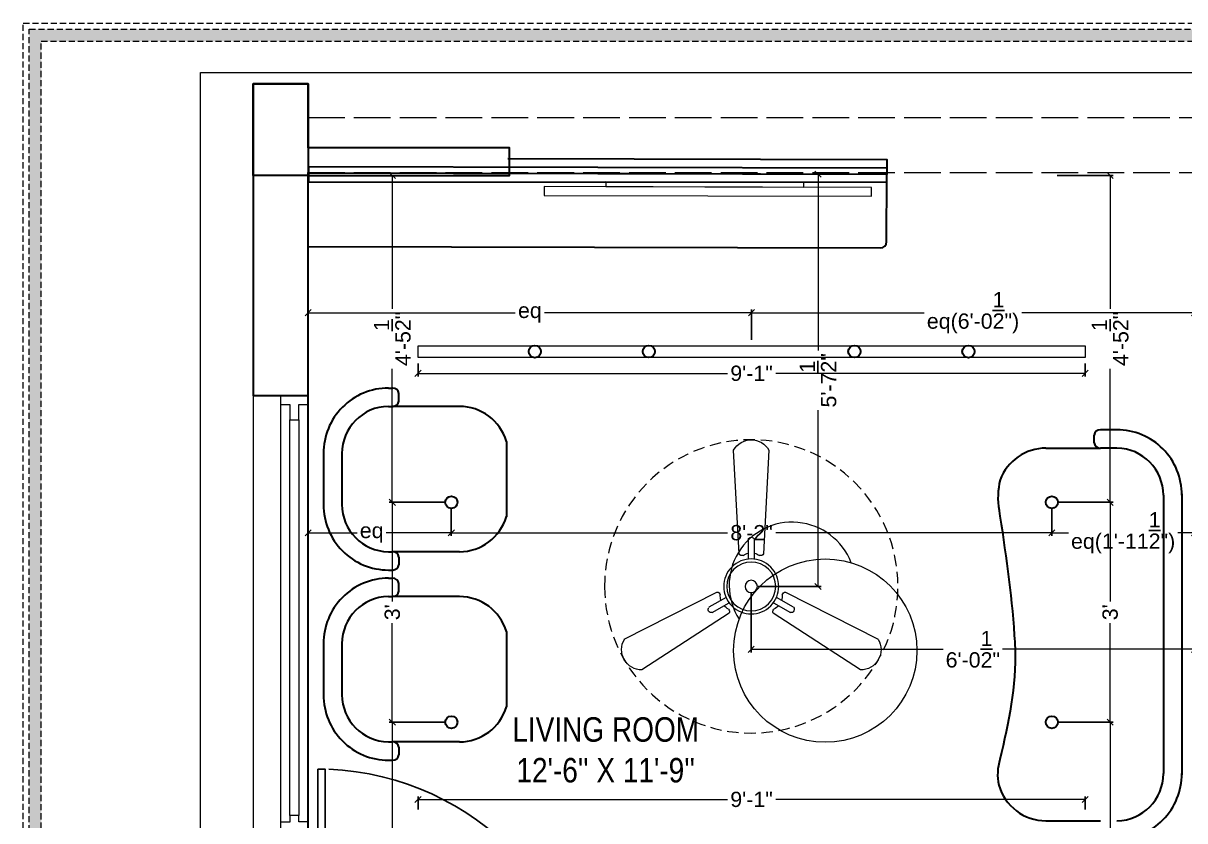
# Model space of a CAD drawing. Header units: millimetres. Extents: x 35877 to 3066687, y -650199 to -40525.
# Drawn here: x 148336.6 to 148526.6, y -179237.4 to -179106.9 of the extents above; entities that cross this region are included whole.
import ezdxf

# ---------------------------------------------------------------- set-up
doc = ezdxf.new("R2010")
doc.units = ezdxf.units.MM
doc.header["$MEASUREMENT"] = 0
doc.header["$PDMODE"] = 35
for name, pattern in [('ACAD_ISO02W100', [15, 12, -3]), ('DASHED', [0.75, 0.5, -0.25]), ('DASHEDX2', [1.5, 1, -0.5])]:
    doc.linetypes.add(name, pattern=pattern)
doc.layers.get('Defpoints').update_dxf_attribs({"color": 220})
doc.layers.add('AR DOOR', color=40, linetype='Continuous')
doc.layers.add('AR ELE-5', color=134, linetype='Continuous')
for name, color, linetype, lineweight in [('COLUMN', 1, 'Continuous', 30), ('dim05', 1, 'Continuous', 13), ('Dimension', 10, 'DASHEDX2', 20), ('Electrical', 84, 'Continuous', 30), ('FIRST FLOOR ( TEXT )', 7, 'Continuous', 9), ('FURNITURE', 32, 'Continuous', 9), ('furniture dimensions', 1, 'DASHED', 0), ('GROUND FLOOR', 7, 'Continuous', 9), ('GROUND FLOOR  ( PLINE )', 251, 'Continuous', 30), ('GROUND FLOOR ( DW_RAIL )', 7, 'Continuous', 9), ('Labelling', 1, 'Continuous', 25), ('wall', 7, 'Continuous', 30)]:
    doc.layers.add(name, color=color, linetype=linetype, lineweight=lineweight)
doc.styles.add('Arial', font='arial.ttf')
doc.styles.add('KATHA', font='swissc.ttf')
doc.styles.get("Standard").update_dxf_attribs({"font": 'arial.ttf', "height": 6})
doc.dimstyles.new('ISO-25', dxfattribs={"dimtxt": 2.5, "dimasz": 1, "dimexe": 0.5, "dimexo": 1, "dimtad": 0, "dimdec": 1, "dimlunit": 4, "dimtxsty": 'Standard', "dimblk": 'OBLIQUE', "dimcen": 2.5, "dimclrd": 1, "dimclre": 1, "dimclrt": 5, "dimadec": 0, "dimazin": 0, "dimtfac": 1, "dimtdec": 1, "dimtmove": 0, "dimatfit": 3, "dimfxl": 1, "dimlwd": -1, "dimarcsym": 0})

# ---------------------------------------------------------------- blocks, each defined once
blk = doc.blocks.new('*U20')
for points in [[(0, 0), (0, 1120), (30, 1120), (30, 0)], [(-40, 0), (0, 0), (0, -30), (10, -30), (10, -100), (-40, -100)], [(1160, 0), (1120, 0), (1120, -30), (1110, -30), (1110, -100), (1160, -100)]]:
    blk.add_lwpolyline(points, close=True)
at = {"layer": 'AR ELE-5', "linetype": 'ByBlock', "ltscale": 15}
blk.add_arc((-1.6, -0.7), 1121.6, 0.0347, 87.627, dxfattribs=at)
blk = doc.blocks.new('fan')
at = {"layer": 'Electrical', "lineweight": 15, "ltscale": 20}
for p, q in [((3300835.29, -509900.78), (3300836.47, -509923.43)), ((3300841.81, -509923.43), (3300842.99, -509900.78)), ((3300838.47, -509924.57), (3300838.47, -509920.25)), ((3300839.81, -509920.28), (3300839.81, -509924.57)), ((3300831.66, -509931.77), (3300811.45, -509942.07)), ((3300829.93, -509935.08), (3300833.64, -509932.93)), ((3300834.31, -509934.09), (3300830.57, -509936.25)), ((3300847.68, -509936.23), (3300843.97, -509934.09)), ((3300844.64, -509932.93), (3300848.38, -509935.09)), ((3300866.83, -509942.07), (3300846.62, -509931.77)), ((3300815.3, -509948.74), (3300834.33, -509936.39)), ((3300843.95, -509936.39), (3300862.98, -509948.74))]:
    blk.add_line(p, q, dxfattribs=at)
at = {"layer": 'Electrical', "linetype": 'DASHED', "lineweight": 15, "ltscale": 5}
blk.add_circle((3300839.14, -509930.53), 32, dxfattribs=at)
at = {"layer": 'Electrical', "lineweight": 15, "ltscale": 20}
for centre, major_axis, start_param, end_param in [((3300839.14, -509902.94), (3.12, 3.12), -0.272136, 1.842967), ((3300839.13, -509920.5), (0.501, 0.501), -0.465536, 1.983618), ((3300839.14, -509930.53), (4.24, -4.24), 3.14161, 9.424795), ((3300837.1, -509923.08), (0.51, 0.51), 2.863014, 4.257784), ((3300839.14, -509926.42), (2.27, -2.27), 2.565057, 2.951308), ((3300839.14, -509926.42), (2.27, 2.27), 0.19032, 0.57657), ((3300841.18, -509923.08), (0.51, -0.51), 5.167028, 6.561799), ((3300839.14, -509930.53), (3.77, -3.77), 1.749190548672175e-05, 6.283202799085073), ((3300839.14, -509930.53), (0.943, 0.943), 1.570814, 7.853999), ((3300831.67, -509932.49), (0.51, -0.51), 0.978238, 2.373008), ((3300835.59, -509932.58), (2.27, -2.27), 3.855511, 4.241762), ((3300842.69, -509932.58), (2.27, 2.27), 5.183051, 5.569301), ((3300846.61, -509932.49), (0.51, -0.51), 2.339416, 3.734186), ((3300830.46, -509935.55), (0.501, -0.501), 3.199655, 5.648809), ((3300835.59, -509932.58), (2.27, -2.27), 4.659452, 5.045703), ((3300833.71, -509936.02), (0.51, 0.51), -1.325776, 0.068994), ((3300844.57, -509936.02), (0.51, -0.51), 3.072633, 4.467404), ((3300842.69, -509932.58), (2.27, 2.27), 4.37911, 4.765361), ((3300847.83, -509935.54), (0.501, 0.501), 3.723254, 6.172408), ((3300815.25, -509944.32), (3.12, -3.12), 3.393055, 5.508159), ((3300863.03, -509944.32), (3.12, -3.12), 5.48745, 7.602554)]:
    blk.add_ellipse(centre, major_axis=major_axis, ratio=1, start_param=start_param, end_param=end_param, dxfattribs=at)
blk = doc.blocks.new('_Oblique')
at = {"layer": 'wall', "color": 0, "lineweight": -2}
blk.add_line((-0.5, -0.5), (0.5, 0.5), dxfattribs=at)
blk = doc.blocks.new('*D389')
at = {"layer": 'Defpoints', "color": 0, "lineweight": 0, "transparency": 16777216}
for p in [(148383.2, -179154.25), (148383.2, -179159.68, 0.05), (148455.75, -179159.68, 0.05)]:
    blk.add_point(p, dxfattribs=at)
at = {"layer": 'dim05', "color": 1, "linetype": 'Continuous', "lineweight": -2, "transparency": 16777216}
for p, q in [((148383.2, -179158.68), (148383.2, -179153.75)), ((148455.75, -179158.68), (148455.75, -179153.75))]:
    blk.add_line(p, q, dxfattribs=at)
at = {"layer": 'dim05', "color": 1, "linetype": 'Continuous', "transparency": 16777216}
for p, q in [((148383.2, -179154.25), (148417.1, -179154.25)), ((148455.75, -179154.25), (148421.86, -179154.25))]:
    blk.add_line(p, q, dxfattribs=at)
at = {"layer": 'dim05', "color": 1, "transparency": 16777216, "rotation": 180}
blk.add_blockref('_Oblique', (148383.2, -179154.25), dxfattribs=at)
at = {"layer": 'dim05', "color": 1, "transparency": 16777216}
blk.add_blockref('_Oblique', (148455.75, -179154.25), dxfattribs=at)
at = {"layer": 'dim05', "color": 5, "lineweight": 25, "transparency": 16777216, "insert": (148419.48, -179154.25), "char_height": 2.5, "attachment_point": 5, "style": 'Arial'}
blk.add_mtext('eq', dxfattribs=at)
blk = doc.blocks.new('*D390')
at = {"layer": 'Defpoints', "color": 0, "lineweight": 0, "transparency": 16777216}
for p in [(148528.2, -179154.25), (148455.75, -179159.68, 0.05), (148528.2, -179159.68, 0.05)]:
    blk.add_point(p, dxfattribs=at)
at = {"layer": 'dim05', "color": 1, "linetype": 'Continuous', "lineweight": -2, "transparency": 16777216}
for p, q in [((148455.75, -179158.68), (148455.75, -179153.75)), ((148528.2, -179158.68), (148528.2, -179153.75))]:
    blk.add_line(p, q, dxfattribs=at)
at = {"layer": 'dim05', "color": 1, "linetype": 'Continuous', "transparency": 16777216}
for p, q in [((148455.75, -179154.25), (148483.99, -179154.25)), ((148528.2, -179154.25), (148499.97, -179154.25))]:
    blk.add_line(p, q, dxfattribs=at)
at = {"layer": 'dim05', "color": 1, "transparency": 16777216, "rotation": 180}
blk.add_blockref('_Oblique', (148455.75, -179154.25), dxfattribs=at)
at = {"layer": 'dim05', "color": 1, "transparency": 16777216}
blk.add_blockref('_Oblique', (148528.2, -179154.25), dxfattribs=at)
at = {"layer": 'dim05', "color": 5, "lineweight": 25, "transparency": 16777216, "insert": (148491.98, -179154.25), "char_height": 2.5, "attachment_point": 5, "style": 'Arial'}
blk.add_mtext('eq(6\'-0{\\H1x;\\S1/2;}")', dxfattribs=at)
blk = doc.blocks.new('*D391')
at = {"layer": 'Defpoints', "color": 0, "lineweight": 0, "transparency": 16777216}
for p in [(148401.18, -179161.56, 0.05), (148510.33, -179161.56, 0.05), (148510.33, -179164.18)]:
    blk.add_point(p, dxfattribs=at)
at = {"layer": 'dim05', "color": 1, "linetype": 'Continuous', "lineweight": -2, "transparency": 16777216}
for p, q in [((148401.18, -179162.56), (148401.18, -179164.68)), ((148510.33, -179162.56), (148510.33, -179164.68))]:
    blk.add_line(p, q, dxfattribs=at)
at = {"layer": 'dim05', "color": 1, "linetype": 'Continuous', "transparency": 16777216}
for p, q in [((148401.18, -179164.18), (148451.81, -179164.18)), ((148510.33, -179164.18), (148459.7, -179164.18))]:
    blk.add_line(p, q, dxfattribs=at)
at = {"layer": 'dim05', "color": 1, "transparency": 16777216, "rotation": 180}
blk.add_blockref('_Oblique', (148401.18, -179164.18), dxfattribs=at)
at = {"layer": 'dim05', "color": 1, "transparency": 16777216}
blk.add_blockref('_Oblique', (148510.33, -179164.18), dxfattribs=at)
at = {"layer": 'dim05', "color": 5, "lineweight": 25, "transparency": 16777216, "insert": (148455.75, -179164.18), "char_height": 2.5, "attachment_point": 5, "style": 'Arial'}
blk.add_mtext('9\'-1"', dxfattribs=at)
blk = doc.blocks.new('*D394')
at = {"layer": 'Defpoints', "color": 0, "lineweight": 0, "transparency": 16777216}
for p in [(148510.33, -179233.92), (148401.18, -179236.54, 0.05), (148510.33, -179236.54, 0.05)]:
    blk.add_point(p, dxfattribs=at)
at = {"layer": 'dim05', "color": 1, "linetype": 'Continuous', "lineweight": -2, "transparency": 16777216}
for p, q in [((148401.18, -179235.54), (148401.18, -179233.42)), ((148510.33, -179235.54), (148510.33, -179233.42))]:
    blk.add_line(p, q, dxfattribs=at)
at = {"layer": 'dim05', "color": 1, "linetype": 'Continuous', "transparency": 16777216}
for p, q in [((148401.18, -179233.92), (148451.81, -179233.92)), ((148510.33, -179233.92), (148459.7, -179233.92))]:
    blk.add_line(p, q, dxfattribs=at)
at = {"layer": 'dim05', "color": 1, "transparency": 16777216, "rotation": 180}
blk.add_blockref('_Oblique', (148401.18, -179233.92), dxfattribs=at)
at = {"layer": 'dim05', "color": 1, "transparency": 16777216}
blk.add_blockref('_Oblique', (148510.33, -179233.92), dxfattribs=at)
at = {"layer": 'dim05', "color": 5, "lineweight": 25, "transparency": 16777216, "insert": (148455.75, -179233.92), "char_height": 2.5, "attachment_point": 5, "style": 'Arial'}
blk.add_mtext('9\'-1"', dxfattribs=at)
blk = doc.blocks.new('*D395')
at = {"layer": 'Defpoints', "color": 0, "lineweight": 0, "transparency": 16777216}
for p in [(148406.63, -179221.28, 0.05), (148396.98, -179272.78), (148406.63, -179272.78, 0.05)]:
    blk.add_point(p, dxfattribs=at)
at = {"layer": 'dim05', "color": 1, "linetype": 'Continuous', "lineweight": -2, "transparency": 16777216}
for p, q in [((148405.63, -179221.28), (148396.48, -179221.28)), ((148405.63, -179272.78), (148396.48, -179272.78))]:
    blk.add_line(p, q, dxfattribs=at)
at = {"layer": 'dim05', "color": 1, "linetype": 'Continuous', "transparency": 16777216}
for p, q in [((148396.98, -179221.28), (148396.98, -179242.12)), ((148396.98, -179272.78), (148396.98, -179251.94))]:
    blk.add_line(p, q, dxfattribs=at)
at = {"layer": 'dim05', "color": 1, "transparency": 16777216}
for p, rotation in [((148396.98, -179221.28), 90), ((148396.98, -179272.78), 270)]:
    blk.add_blockref('_Oblique', p, dxfattribs=dict(at, rotation=rotation))
at = {"layer": 'dim05', "color": 5, "lineweight": 25, "transparency": 16777216, "insert": (148396.98, -179247.03), "char_height": 2.5, "attachment_point": 5, "rotation": 90, "style": 'Arial'}
blk.add_mtext('4\'-3{\\H1x;\\S1/2;}"', dxfattribs=at)
blk = doc.blocks.new('*D396')
at = {"layer": 'Defpoints', "color": 0, "lineweight": 0, "transparency": 16777216}
for p in [(148396.98, -179185.28), (148406.63, -179185.28, 0.05), (148406.63, -179221.28, 0.05)]:
    blk.add_point(p, dxfattribs=at)
at = {"layer": 'dim05', "color": 1, "linetype": 'Continuous', "lineweight": -2, "transparency": 16777216}
for p, q in [((148405.63, -179185.28), (148396.48, -179185.28)), ((148405.63, -179221.28), (148396.48, -179221.28))]:
    blk.add_line(p, q, dxfattribs=at)
at = {"layer": 'dim05', "color": 1, "linetype": 'Continuous', "transparency": 16777216}
for p, q in [((148396.98, -179185.28), (148396.98, -179201.51)), ((148396.98, -179221.28), (148396.98, -179205.06))]:
    blk.add_line(p, q, dxfattribs=at)
at = {"layer": 'dim05', "color": 1, "transparency": 16777216}
for p, rotation in [((148396.98, -179185.28), 90), ((148396.98, -179221.28), 270)]:
    blk.add_blockref('_Oblique', p, dxfattribs=dict(at, rotation=rotation))
at = {"layer": 'dim05', "color": 5, "lineweight": 25, "transparency": 16777216, "insert": (148396.98, -179203.28), "char_height": 2.5, "attachment_point": 5, "rotation": 90, "style": 'Arial'}
blk.add_mtext("3'", dxfattribs=at)
blk = doc.blocks.new('*D397')
at = {"layer": 'Defpoints', "color": 0, "lineweight": 0, "transparency": 16777216}
for p in [(148396.98, -179131.78), (148406.63, -179131.78, 0.05), (148406.63, -179185.28, 0.05)]:
    blk.add_point(p, dxfattribs=at)
at = {"layer": 'dim05', "color": 1, "linetype": 'Continuous', "lineweight": -2, "transparency": 16777216}
for p, q in [((148405.63, -179131.78), (148396.48, -179131.78)), ((148405.63, -179185.28), (148396.48, -179185.28))]:
    blk.add_line(p, q, dxfattribs=at)
at = {"layer": 'dim05', "color": 1, "linetype": 'Continuous', "transparency": 16777216}
for p, q in [((148396.98, -179131.78), (148396.98, -179153.62)), ((148396.98, -179185.28), (148396.98, -179163.44))]:
    blk.add_line(p, q, dxfattribs=at)
at = {"layer": 'dim05', "color": 1, "transparency": 16777216}
for p, rotation in [((148396.98, -179131.78), 90), ((148396.98, -179185.28), 270)]:
    blk.add_blockref('_Oblique', p, dxfattribs=dict(at, rotation=rotation))
at = {"layer": 'dim05', "color": 5, "lineweight": 25, "transparency": 16777216, "insert": (148396.98, -179158.53), "char_height": 2.5, "attachment_point": 5, "rotation": 90, "style": 'Arial'}
blk.add_mtext('4\'-5{\\H1x;\\S1/2;}"', dxfattribs=at)
blk = doc.blocks.new('*D398')
at = {"layer": 'Defpoints', "color": 0, "lineweight": 0, "transparency": 16777216}
for p in [(148504.77, -179221.28, 0.05), (148504.77, -179272.78, 0.05), (148514.42, -179272.78)]:
    blk.add_point(p, dxfattribs=at)
at = {"layer": 'dim05', "color": 1, "linetype": 'Continuous', "lineweight": -2, "transparency": 16777216}
for p, q in [((148505.77, -179221.28), (148514.92, -179221.28)), ((148505.77, -179272.78), (148514.92, -179272.78))]:
    blk.add_line(p, q, dxfattribs=at)
at = {"layer": 'dim05', "color": 1, "linetype": 'Continuous', "transparency": 16777216}
for p, q in [((148514.42, -179221.28), (148514.42, -179242.12)), ((148514.42, -179272.78), (148514.42, -179251.94))]:
    blk.add_line(p, q, dxfattribs=at)
at = {"layer": 'dim05', "color": 1, "transparency": 16777216}
for p, rotation in [((148514.42, -179221.28), 90), ((148514.42, -179272.78), 270)]:
    blk.add_blockref('_Oblique', p, dxfattribs=dict(at, rotation=rotation))
at = {"layer": 'dim05', "color": 5, "lineweight": 25, "transparency": 16777216, "insert": (148514.42, -179247.03), "char_height": 2.5, "attachment_point": 5, "rotation": 90, "style": 'Arial'}
blk.add_mtext('4\'-3{\\H1x;\\S1/2;}"', dxfattribs=at)
blk = doc.blocks.new('*D399')
at = {"layer": 'Defpoints', "color": 0, "lineweight": 0, "transparency": 16777216}
for p in [(148504.77, -179185.28, 0.05), (148514.42, -179185.28), (148504.77, -179221.28, 0.05)]:
    blk.add_point(p, dxfattribs=at)
at = {"layer": 'dim05', "color": 1, "linetype": 'Continuous', "lineweight": -2, "transparency": 16777216}
for p, q in [((148505.77, -179185.28), (148514.92, -179185.28)), ((148505.77, -179221.28), (148514.92, -179221.28))]:
    blk.add_line(p, q, dxfattribs=at)
at = {"layer": 'dim05', "color": 1, "linetype": 'Continuous', "transparency": 16777216}
for p, q in [((148514.42, -179185.28), (148514.42, -179201.51)), ((148514.42, -179221.28), (148514.42, -179205.06))]:
    blk.add_line(p, q, dxfattribs=at)
at = {"layer": 'dim05', "color": 1, "transparency": 16777216}
for p, rotation in [((148514.42, -179185.28), 90), ((148514.42, -179221.28), 270)]:
    blk.add_blockref('_Oblique', p, dxfattribs=dict(at, rotation=rotation))
at = {"layer": 'dim05', "color": 5, "lineweight": 25, "transparency": 16777216, "insert": (148514.42, -179203.28), "char_height": 2.5, "attachment_point": 5, "rotation": 90, "style": 'Arial'}
blk.add_mtext("3'", dxfattribs=at)
blk = doc.blocks.new('*D400')
at = {"layer": 'Defpoints', "color": 0, "lineweight": 0, "transparency": 16777216}
for p in [(148504.77, -179131.78, 0.05), (148514.42, -179131.78), (148504.77, -179185.28, 0.05)]:
    blk.add_point(p, dxfattribs=at)
at = {"layer": 'dim05', "color": 1, "linetype": 'Continuous', "lineweight": -2, "transparency": 16777216}
for p, q in [((148505.77, -179131.78), (148514.92, -179131.78)), ((148505.77, -179185.28), (148514.92, -179185.28))]:
    blk.add_line(p, q, dxfattribs=at)
at = {"layer": 'dim05', "color": 1, "linetype": 'Continuous', "transparency": 16777216}
for p, q in [((148514.42, -179131.78), (148514.42, -179153.62)), ((148514.42, -179185.28), (148514.42, -179163.44))]:
    blk.add_line(p, q, dxfattribs=at)
at = {"layer": 'dim05', "color": 1, "transparency": 16777216}
for p, rotation in [((148514.42, -179131.78), 90), ((148514.42, -179185.28), 270)]:
    blk.add_blockref('_Oblique', p, dxfattribs=dict(at, rotation=rotation))
at = {"layer": 'dim05', "color": 5, "lineweight": 25, "transparency": 16777216, "insert": (148514.42, -179158.53), "char_height": 2.5, "attachment_point": 5, "rotation": 90, "style": 'Arial'}
blk.add_mtext('4\'-5{\\H1x;\\S1/2;}"', dxfattribs=at)
blk = doc.blocks.new('*D401')
at = {"layer": 'Defpoints', "color": 0, "lineweight": 0, "transparency": 16777216}
for p in [(148383.2, -179184.81, 0.05), (148406.63, -179185.28, 0.05), (148406.63, -179190.27)]:
    blk.add_point(p, dxfattribs=at)
at = {"layer": 'dim05', "color": 1, "linetype": 'Continuous', "lineweight": -2, "transparency": 16777216}
for p, q in [((148383.2, -179185.81), (148383.2, -179190.77)), ((148406.63, -179186.28), (148406.63, -179190.77))]:
    blk.add_line(p, q, dxfattribs=at)
at = {"layer": 'dim05', "color": 1, "linetype": 'Continuous', "transparency": 16777216}
for p, q in [((148383.2, -179190.27), (148391.22, -179190.27)), ((148406.63, -179190.27), (148395.98, -179190.27))]:
    blk.add_line(p, q, dxfattribs=at)
at = {"layer": 'dim05', "color": 1, "transparency": 16777216, "rotation": 180}
blk.add_blockref('_Oblique', (148383.2, -179190.27), dxfattribs=at)
at = {"layer": 'dim05', "color": 1, "transparency": 16777216}
blk.add_blockref('_Oblique', (148406.63, -179190.27), dxfattribs=at)
at = {"layer": 'dim05', "color": 5, "lineweight": 25, "transparency": 16777216, "insert": (148393.6, -179190.27), "char_height": 2.5, "attachment_point": 5, "style": 'Arial'}
blk.add_mtext('eq', dxfattribs=at)
blk = doc.blocks.new('*D402')
at = {"layer": 'Defpoints', "color": 0, "lineweight": 0, "transparency": 16777216}
for p in [(148406.63, -179185.28, 0.05), (148504.88, -179185.28, 0.05), (148504.88, -179190.27)]:
    blk.add_point(p, dxfattribs=at)
at = {"layer": 'dim05', "color": 1, "linetype": 'Continuous', "lineweight": -2, "transparency": 16777216}
for p, q in [((148406.63, -179186.28), (148406.63, -179190.77)), ((148504.88, -179186.28), (148504.88, -179190.77))]:
    blk.add_line(p, q, dxfattribs=at)
at = {"layer": 'dim05', "color": 1, "linetype": 'Continuous', "transparency": 16777216}
for p, q in [((148406.63, -179190.27), (148451.81, -179190.27)), ((148504.88, -179190.27), (148459.7, -179190.27))]:
    blk.add_line(p, q, dxfattribs=at)
at = {"layer": 'dim05', "color": 1, "transparency": 16777216, "rotation": 180}
blk.add_blockref('_Oblique', (148406.63, -179190.27), dxfattribs=at)
at = {"layer": 'dim05', "color": 1, "transparency": 16777216}
blk.add_blockref('_Oblique', (148504.88, -179190.27), dxfattribs=at)
at = {"layer": 'dim05', "color": 5, "lineweight": 25, "transparency": 16777216, "insert": (148455.75, -179190.27), "char_height": 2.5, "attachment_point": 5, "style": 'Arial'}
blk.add_mtext('8\'-2"', dxfattribs=at)
blk = doc.blocks.new('*D403')
at = {"layer": 'Defpoints', "color": 0, "lineweight": 0, "transparency": 16777216}
for p in [(148504.88, -179185.28, 0.05), (148528.2, -179185.28, 0.05), (148528.2, -179190.27)]:
    blk.add_point(p, dxfattribs=at)
at = {"layer": 'dim05', "color": 1, "linetype": 'Continuous', "lineweight": -2, "transparency": 16777216}
for p, q in [((148504.88, -179186.28), (148504.88, -179190.77)), ((148528.2, -179186.28), (148528.2, -179190.77))]:
    blk.add_line(p, q, dxfattribs=at)
at = {"layer": 'dim05', "color": 1, "linetype": 'Continuous', "transparency": 16777216}
for p, q in [((148504.88, -179190.27), (148507.58, -179190.27)), ((148528.2, -179190.27), (148525.5, -179190.27))]:
    blk.add_line(p, q, dxfattribs=at)
at = {"layer": 'dim05', "color": 1, "transparency": 16777216, "rotation": 180}
blk.add_blockref('_Oblique', (148504.88, -179190.27), dxfattribs=at)
at = {"layer": 'dim05', "color": 1, "transparency": 16777216}
blk.add_blockref('_Oblique', (148528.2, -179190.27), dxfattribs=at)
at = {"layer": 'dim05', "color": 5, "lineweight": 25, "transparency": 16777216, "insert": (148516.54, -179190.27), "char_height": 2.5, "attachment_point": 5, "style": 'Arial'}
blk.add_mtext('eq(1\'-11{\\H1x;\\S1/2;}")', dxfattribs=at)
blk = doc.blocks.new('*D404')
at = {"layer": 'Defpoints', "color": 0, "lineweight": 0, "transparency": 16777216}
for p in [(148455.7, -179199.05, 0.05), (148528.2, -179199.05, 0.05), (148528.2, -179209.34)]:
    blk.add_point(p, dxfattribs=at)
at = {"layer": 'dim05', "color": 1, "linetype": 'Continuous', "lineweight": -2, "transparency": 16777216}
for p, q in [((148455.7, -179200.05), (148455.7, -179209.84)), ((148528.2, -179200.05), (148528.2, -179209.84))]:
    blk.add_line(p, q, dxfattribs=at)
at = {"layer": 'dim05', "color": 1, "linetype": 'Continuous', "transparency": 16777216}
for p, q in [((148455.7, -179209.34), (148487.09, -179209.34)), ((148528.2, -179209.34), (148496.82, -179209.34))]:
    blk.add_line(p, q, dxfattribs=at)
at = {"layer": 'dim05', "color": 1, "transparency": 16777216, "rotation": 180}
blk.add_blockref('_Oblique', (148455.7, -179209.34), dxfattribs=at)
at = {"layer": 'dim05', "color": 1, "transparency": 16777216}
blk.add_blockref('_Oblique', (148528.2, -179209.34), dxfattribs=at)
at = {"layer": 'dim05', "color": 5, "lineweight": 25, "transparency": 16777216, "insert": (148491.95, -179209.34), "char_height": 2.5, "attachment_point": 5, "style": 'Arial'}
blk.add_mtext('6\'-0{\\H1x;\\S1/2;}"', dxfattribs=at)
blk = doc.blocks.new('*D405')
at = {"layer": 'Defpoints', "color": 0, "lineweight": 0, "transparency": 16777216}
for p in [(148455.88, -179131.59, 0.05), (148466.62, -179131.59), (148455.7, -179199.05, 0.05)]:
    blk.add_point(p, dxfattribs=at)
at = {"layer": 'dim05', "color": 1, "linetype": 'Continuous', "lineweight": -2, "transparency": 16777216}
for p, q in [((148456.88, -179131.59), (148467.12, -179131.59)), ((148456.7, -179199.05), (148467.12, -179199.05))]:
    blk.add_line(p, q, dxfattribs=at)
at = {"layer": 'dim05', "color": 1, "linetype": 'Continuous', "transparency": 16777216}
for p, q in [((148466.62, -179131.59), (148466.62, -179160.46)), ((148466.62, -179199.05), (148466.62, -179170.18))]:
    blk.add_line(p, q, dxfattribs=at)
at = {"layer": 'dim05', "color": 1, "transparency": 16777216}
for p, rotation in [((148466.62, -179131.59), 90), ((148466.62, -179199.05), 270)]:
    blk.add_blockref('_Oblique', p, dxfattribs=dict(at, rotation=rotation))
at = {"layer": 'dim05', "color": 5, "lineweight": 25, "transparency": 16777216, "insert": (148466.62, -179165.32), "char_height": 2.5, "attachment_point": 5, "rotation": 90, "style": 'Arial'}
blk.add_mtext('5\'-7{\\H1x;\\S1/2;}"', dxfattribs=at)

msp = doc.modelspace()

# ---------------------------------------------------------------- hatches: boundary and pattern name
at = {"layer": 'Dimension', "true_color": 0xd39e00, "transparency": 33554687}
h = msp.add_hatch(color=42, dxfattribs=at)
h.paths.add_polyline_path([(148337.579, -179107.854), (148337.579, -179305.145), (148617.872, -179305.145), (148617.872, -179107.854)])
h.paths.add_polyline_path([(148339.546, -179109.821), (148615.905, -179109.821), (148615.905, -179303.178), (148339.546, -179303.178)], flags=16)

# ---------------------------------------------------------------- linework, layer by layer
at = {"color": 9, "lineweight": 9, "true_color": 0xc7c8ca, "transparency": 33554687, "elevation": 0.05}
for points in [[(148475.357, -179135.19), (148475.36, -179133.743), (148421.817, -179133.605), (148421.813, -179135.051)], [(148464.325, -179133.702), (148464.327, -179132.936), (148431.89, -179132.852), (148431.888, -179133.618)]]:
    msp.add_lwpolyline(points, close=True, dxfattribs=at)
at = {"layer": 'COLUMN', "transparency": 33554687, "elevation": 0.05}
msp.add_lwpolyline([(148374.202, -179116.781), (148383.202, -179116.781), (148383.202, -179131.781), (148374.202, -179131.781)], close=True, dxfattribs=at)
at = {"layer": 'Dimension', "color": 42, "true_color": 0xd39e00, "transparency": 33554687, "elevation": 0.292}
for points in [[(148336.596, -179106.871), (148618.855, -179106.871), (148618.855, -179306.129), (148336.596, -179306.129)], [(148337.579, -179107.854), (148617.872, -179107.854), (148617.872, -179305.145), (148337.579, -179305.145)], [(148339.546, -179109.821), (148615.905, -179109.821), (148615.905, -179303.178), (148339.546, -179303.178)]]:
    msp.add_lwpolyline(points, close=True, dxfattribs=at)
at = {"layer": 'FURNITURE', "color": 9, "lineweight": 30, "true_color": 0xc7c8ca, "transparency": 33554687}
for p, q in [((148477.838, -179142.642, 0.05), (148477.866, -179131.642, 0.05)), ((148383.288, -179143.407, 0.05), (148476.835, -179143.64, 0.05))]:
    msp.add_line(p, q, dxfattribs=at)
at = {"layer": 'FURNITURE', "color": 9, "lineweight": 30, "true_color": 0xc7c8ca, "transparency": 16777216}
for p, q in [((148396.35, -179166.58, 2.255), (148397.053, -179166.58, 2.255)), ((148398.053, -179168.704, 2.255), (148398.053, -179167.456, 2.255)), ((148396.35, -179169.58, 2.255), (148397.053, -179169.58, 2.255)), ((148407.964, -179169.58, 1.368), (148397.053, -179169.58, 2.255)), ((148515.515, -179173.407, 3.75), (148512.813, -179173.407, 3.75)), ((148415.631, -179175.313, 0.009), (148415.631, -179187.633, 0.009)), ((148511.813, -179175.531, 3.75), (148511.813, -179174.283, 3.75)), ((148385.739, -179177.087, -1.363), (148385.739, -179185.858, 1.462)), ((148388.739, -179177.296, -5.565), (148388.739, -179185.65, -2.909)), ((148503.902, -179176.407, 2.863), (148512.813, -179176.407, 3.75)), ((148515.515, -179176.407, 3.75), (148512.813, -179176.407, 3.75)), ((148523.127, -179184.123, -4.07), (148523.127, -179229.691, -1.415)), ((148526.127, -179183.914, 0.132), (148526.127, -179229.899, 2.957)), ((148396.35, -179193.366, 0.896), (148397.053, -179193.366, 0.896)), ((148407.964, -179193.366, 1.368), (148397.053, -179193.366, 2.255)), ((148398.053, -179194.242, 2.255), (148398.053, -179195.49, 2.255)), ((148396.35, -179196.366, 0.896), (148397.053, -179196.366, 0.896)), ((148396.35, -179197.706, 2.255), (148397.053, -179197.706, 2.255)), ((148398.053, -179199.83, 2.255), (148398.053, -179198.582, 2.255)), ((148396.35, -179200.706, 2.255), (148397.053, -179200.706, 2.255)), ((148407.964, -179200.706, 1.368), (148397.053, -179200.706, 2.255)), ((148415.631, -179206.439, 0.009), (148415.631, -179218.759, 0.009)), ((148385.739, -179208.213, -1.363), (148385.739, -179216.984, 1.462)), ((148388.739, -179208.422, -5.565), (148388.739, -179216.776, -2.909)), ((148396.35, -179224.492, 0.896), (148397.053, -179224.492, 0.896)), ((148407.964, -179224.492, 1.368), (148397.053, -179224.492, 2.255)), ((148398.053, -179225.368, 2.255), (148398.053, -179226.616, 2.255)), ((148396.35, -179227.492, 0.896), (148397.053, -179227.492, 0.896)), ((148503.902, -179237.407, 2.863), (148512.813, -179237.407, 3.75))]:
    msp.add_line(p, q, dxfattribs=at)
at = {"layer": 'FURNITURE', "color": 18, "lineweight": 0, "true_color": 0x000000, "transparency": 33554687, "elevation": 0.055}
msp.add_lwpolyline([(148365.608, -179114.942), (148553.989, -179114.942), (148553.989, -179286.485), (148365.608, -179286.485)], close=True, dxfattribs=at)
at = {"layer": 'FURNITURE', "color": 9, "lineweight": 30, "true_color": 0xc7c8ca, "transparency": 33554687, "elevation": 0.05}
msp.add_lwpolyline([(148415.859, -179128.991), (148477.874, -179129.15), (148477.862, -179131.65), (148415.847, -179131.491), (148415.847, -179131.49)], dxfattribs=at)
msp.add_lwpolyline([(148383.322, -179130.331), (148477.866, -179130.541), (148477.866, -179131.642), (148383.319, -179131.407)], close=True, dxfattribs=at)
at = {"layer": 'FURNITURE', "color": 9, "lineweight": 25, "true_color": 0xc7c8ca, "transparency": 33554687, "elevation": 0.05}
msp.add_lwpolyline([(148383.325, -179131.406), (148477.862, -179131.65), (148477.862, -179132.894), (148383.321, -179132.894)], close=True, dxfattribs=at)
at = {"layer": 'FURNITURE', "color": 1, "lineweight": 0, "transparency": 33554687, "elevation": 0.05}
msp.add_lwpolyline([(148401.184, -179159.681), (148510.326, -179159.681), (148510.326, -179161.557), (148401.184, -179161.557)], close=True, dxfattribs=at)
at = {"layer": 'FURNITURE', "color": 240, "lineweight": 30, "true_color": 0xed1f24, "transparency": 33554687}
for centre in [(148420.288, -179160.619, 0.05), (148438.936, -179160.606, 0.05), (148472.573, -179160.606, 0.05), (148491.221, -179160.619, 0.05), (148406.635, -179185.281, 0.05), (148504.875, -179185.281, 0.05), (148406.635, -179221.281, 0.05), (148504.875, -179221.281, 0.05)]:
    msp.add_circle(centre, 1, dxfattribs=at)
at = {"layer": 'FURNITURE', "color": 9, "true_color": 0xc7c8ca, "transparency": 33554687}
msp.add_circle((148467.811, -179209.561, 0.119), 15, dxfattribs=at)
at = {"layer": 'FURNITURE', "color": 9, "lineweight": 30, "true_color": 0xc7c8ca, "transparency": 33554687}
msp.add_arc((148476.838, -179142.64, 0.05), 1, 269.852, 359.852, dxfattribs=at)
at = {"layer": 'FURNITURE', "color": 9, "lineweight": 30, "true_color": 0xc7c8ca, "transparency": 16777216}
for centre, radius, start, end in [((148396.35, -179177.192, 0.896), 10.612, 90, 180.5627), ((148397.053, -179167.589, 0.896), 1.009, 7.573, 90), ((148396.456, -179177.296, 0.896), 7.717, 90.90046, 180), ((148397.053, -179168.571, 0.896), 1.009, 270, 352.427), ((148407.944, -179177.6, 1.368), 8.02, 16.56667, 89.85732), ((148512.813, -179174.416, 2.39), 1.009, 90, 172.427), ((148515.515, -179184.019, 2.39), 10.612, 359.4373, 90), ((148512.813, -179175.398, 2.39), 1.009, 187.573, 270), ((148503.922, -179184.427, 4.222), 8.02, 90.14268, 159.42629), ((148515.41, -179184.123, 2.39), 7.717, 0, 89.09954), ((148508.449, -179184.525, 4.222), 12.384, 166.38027, 189.49473), ((148396.35, -179185.754, 0.896), 10.612, 179.4373, 270), ((148396.456, -179185.65, 0.896), 7.717, 180, 269.09954), ((148407.944, -179185.346, 1.368), 8.02, 270.14268, 343.43333), ((148397.053, -179194.375, 0.896), 1.009, 7.573, 90), ((148397.053, -179195.357, 0.896), 1.009, 270, 352.427), ((148396.35, -179208.318, 0.896), 10.612, 90, 180.5627), ((148397.053, -179198.715, 0.896), 1.009, 7.573, 90), ((148397.053, -179199.697, 0.896), 1.009, 270, 352.427), ((148396.456, -179208.422, 0.896), 7.717, 90.90046, 180), ((148407.944, -179208.726, 1.368), 8.02, 16.56667, 89.85732), ((148396.35, -179216.88, 0.896), 10.612, 179.4373, 270), ((148396.456, -179216.776, 0.896), 7.717, 180, 269.09954), ((148407.944, -179216.472, 1.368), 8.02, 270.14268, 343.43333), ((148397.053, -179225.501, 0.896), 1.009, 7.573, 90), ((148397.053, -179226.483, 0.896), 1.009, 270, 352.427), ((148504.143, -179229.801, -1.322), 8.134, 162.61835, 192.46672), ((148515.515, -179229.795, 2.39), 10.612, 270, 0.5627), ((148515.41, -179229.691, 2.39), 7.717, 270.90046, 0), ((148503.922, -179229.387, 2.863), 8.02, 195.70088, 269.85732)]:
    msp.add_arc(centre, radius, start, end, dxfattribs=at)
at = {"layer": 'FURNITURE', "color": 9, "true_color": 0xc7c8ca, "transparency": 33554687}
msp.add_arc((148462.403, -179198.849, 0.119), 10.313, 20.90961, 212.67244, dxfattribs=at)
at = {"layer": 'FURNITURE', "color": 9, "lineweight": 30, "true_color": 0xc7c8ca, "transparency": 16777216}
msp.add_open_spline([(148496.187, -179186.263, 3.891), (148497.251, -179193.145, 2.662), (148498.372, -179200.73, 1.41), (148499.192, -179214.674, 1.592), (148497.788, -179221.374, 0.123), (148496.38, -179227.371, -1.322)], degree=3, knots=[1.8844998, 1.8844998, 1.8844998, 1.8844998, 22.9773331, 25.0955938, 43.7057545, 43.7057545, 43.7057545, 43.7057545], dxfattribs=at)
at = {"layer": 'furniture dimensions', "color": 9, "linetype": 'Continuous', "lineweight": 30, "true_color": 0xc7c8ca, "transparency": 33554687}
msp.add_line((148383.202, -179266.82, 0.05), (148383.202, -179131.281, 0.05), dxfattribs=at)
at = {"layer": 'GROUND FLOOR', "transparency": 33554687}
for p, q in [((148416.146, -179127.281, 0.05), (148383.202, -179127.281, 0.05)), ((148416.146, -179127.281, 0.05), (148416.146, -179131.781, 0.05)), ((148383.202, -179131.781, 0.05), (148383.202, -179281.781, 0.05)), ((148416.146, -179131.781, 0.05), (148383.202, -179131.781, 0.05)), ((148383.202, -179131.781, 0.05), (148383.202, -179281.781, 0.05)), ((148374.202, -179167.781, 0.05), (148374.202, -179238.781, 0.05)), ((148383.202, -179167.781, 0.05), (148374.202, -179167.781, 0.05))]:
    msp.add_line(p, q, dxfattribs=at)
at = {"layer": 'GROUND FLOOR  ( PLINE )', "transparency": 33554687, "elevation": 0.05}
msp.add_lwpolyline([(148383.202, -179131.781), (148416.146, -179131.781), (148416.146, -179127.281), (148383.202, -179127.281), (148383.202, -179116.781), (148374.202, -179116.781), (148374.202, -179167.781), (148383.202, -179167.781)], close=True, dxfattribs=at)
at = {"layer": 'GROUND FLOOR ( DW_RAIL )', "transparency": 33554687, "elevation": 0.05}
msp.add_lwpolyline([(148383.202, -179238.781), (148383.202, -179237.584), (148381.702, -179237.584), (148381.702, -179236.518), (148380.202, -179236.518), (148380.202, -179171.781), (148381.702, -179171.781), (148381.702, -179169.281), (148383.202, -179169.281), (148383.202, -179167.781), (148378.702, -179167.781), (148378.702, -179169.281), (148380.202, -179169.281), (148380.202, -179171.781), (148381.702, -179171.781), (148381.702, -179236.518), (148380.202, -179236.518), (148380.202, -179237.653), (148378.702, -179237.653), (148378.702, -179238.781), (148383.202, -179238.781), (148383.202, -179167.781), (148378.702, -179167.781), (148378.702, -179238.781)], close=True, dxfattribs=at)
at = {"layer": 'Labelling', "color": 251, "linetype": 'ACAD_ISO02W100', "lineweight": 0, "ltscale": 0.5, "true_color": 0x636466, "transparency": 33554687}
for p, q in [((148383.202, -179122.281, 0.05), (148528.32, -179122.281, 0.05)), ((148383.202, -179131.281, 0.05), (148528.202, -179131.281, 0.05)), ((148383.202, -179131.281, 0.05), (148528.202, -179131.281, 0.05))]:
    msp.add_line(p, q, dxfattribs=at)

# ---------------------------------------------------------------- block references
at = {"layer": 'AR DOOR', "linetype": 'ByBlock', "lineweight": -2, "transparency": 33554687, "extrusion": (0, 0, -1), "xscale": -0.04000000000002399, "yscale": 0.04000000000002399, "zscale": -0.04000000000002399}
msp.add_blockref('*U20', (-148384.802, -179273.781, -0.05), dxfattribs=at)
at = {"layer": 'dim05', "color": 1, "lineweight": 35, "transparency": 33554687, "xscale": -0.7500069902881101, "yscale": 0.7500069902881101, "zscale": 0.7500069902881101}
msp.add_blockref('fan', (2624108.131, 203252.41, 0.05), dxfattribs=at)

# ---------------------------------------------------------------- texts
at = {"layer": 'FIRST FLOOR ( TEXT )', "transparency": 33554687, "insert": (148431.887, -179225.825, 0.05), "char_height": 4, "attachment_point": 5, "style": 'KATHA'}
msp.add_mtext("LIVING ROOM\\P12'-6'' X 11'-9''", dxfattribs=at)

# ---------------------------------------------------------------- dimensions: what is measured, and where the dimension line sits
at = {"layer": 'dim05', "color": 27, "lineweight": 25, "true_color": 0x7d5120, "transparency": 33554687}
for base, p1, p2, picture, middle in [((148396.985, -179131.781), (148406.635, -179185.281, 0.05), (148406.635, -179131.781, 0.05), '*D397', (148396.985, -179158.531)), ((148466.623, -179131.593), (148455.702, -179199.051, 0.05), (148455.875, -179131.593, 0.05), '*D405', (148466.623, -179165.322)), ((148514.42, -179131.781), (148504.77, -179185.281, 0.05), (148504.77, -179131.781, 0.05), '*D400', (148514.42, -179158.531)), ((148396.985, -179185.281), (148406.635, -179221.281, 0.05), (148406.635, -179185.281, 0.05), '*D396', (148396.985, -179203.281)), ((148514.42, -179185.281), (148504.77, -179221.281, 0.05), (148504.77, -179185.281, 0.05), '*D399', (148514.42, -179203.281)), ((148396.985, -179272.781), (148406.635, -179221.281, 0.05), (148406.635, -179272.781, 0.05), '*D395', (148396.985, -179247.031)), ((148514.42, -179272.781), (148504.77, -179221.281, 0.05), (148504.77, -179272.781, 0.05), '*D398', (148514.42, -179247.031))]:
    dim = msp.add_linear_dim(base=base, p1=p1, p2=p2, angle=90, dimstyle='ISO-25', override={"dimtxsty": 'Arial'}, dxfattribs=at)
    dim.commit()
    dim.dimension.update_dxf_attribs({"geometry": picture, "text_midpoint": middle})
for base, p1, p2, text, picture, middle in [((148528.202, -179154.246), (148455.755, -179159.681, 0.05), (148528.202, -179159.681, 0.05), 'eq(<>)', '*D390', (148491.978, -179154.246)), ((148383.202, -179154.246), (148455.755, -179159.681, 0.05), (148383.202, -179159.681, 0.05), 'eq', '*D389', (148419.478, -179154.246)), ((148528.202, -179190.266), (148504.875, -179185.281, 0.05), (148528.202, -179185.281, 0.05), 'eq(<>)', '*D403', (148516.539, -179190.266))]:
    dim = msp.add_linear_dim(base=base, p1=p1, p2=p2, text=text, dimstyle='ISO-25', override={"dimtxsty": 'Arial'}, dxfattribs=at)
    dim.commit()
    dim.dimension.update_dxf_attribs({"geometry": picture, "text_midpoint": middle})
for base, p1, p2, picture, middle in [((148510.326, -179164.184), (148401.184, -179161.557, 0.05), (148510.326, -179161.557, 0.05), '*D391', (148455.755, -179164.184)), ((148504.875, -179190.266), (148406.635, -179185.281, 0.05), (148504.875, -179185.281, 0.05), '*D402', (148455.755, -179190.266)), ((148528.202, -179209.339), (148455.702, -179199.051, 0.05), (148528.202, -179199.051, 0.05), '*D404', (148491.952, -179209.339)), ((148510.326, -179233.918), (148401.184, -179236.545, 0.05), (148510.326, -179236.545, 0.05), '*D394', (148455.755, -179233.918))]:
    dim = msp.add_linear_dim(base=base, p1=p1, p2=p2, dimstyle='ISO-25', override={"dimtxsty": 'Arial'}, dxfattribs=at)
    dim.commit()
    dim.dimension.update_dxf_attribs({"geometry": picture, "text_midpoint": middle})
dim = msp.add_linear_dim(base=(148406.635, -179190.266), p1=(148383.202, -179184.814, 0.05), p2=(148406.635, -179185.281, 0.05), text='eq', dimstyle='ISO-25', override={"dimtxsty": 'Arial'}, dxfattribs=at)
dim.commit()
dim.dimension.update_dxf_attribs({"geometry": '*D401', "text_midpoint": (148393.601, -179190.266), "dimtype": 160})

doc.saveas('drawing.dxf')
